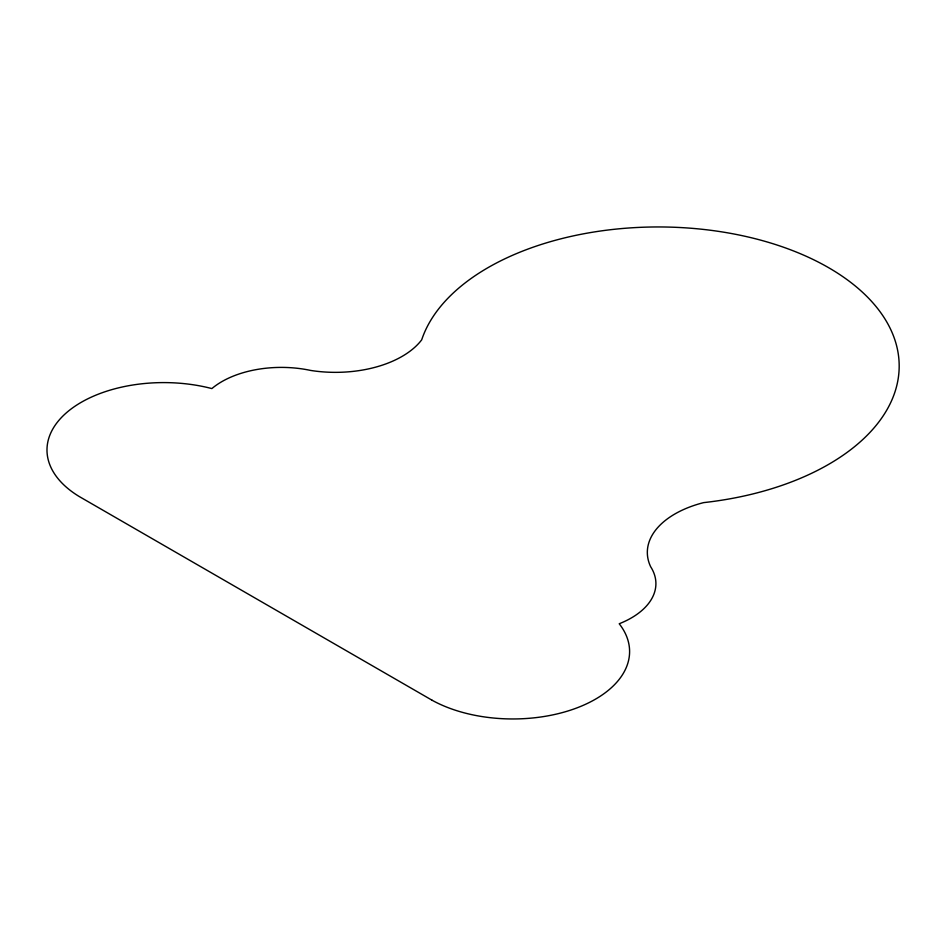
<?xml version="1.0" encoding="UTF-8"?>
<svg xmlns="http://www.w3.org/2000/svg" width="946" height="946" viewBox="0 0 946 946"><rect width="100%" height="100%" fill="white"/><g stroke="black" fill="none" stroke-linecap="round" stroke-linejoin="round"><path stroke-width="1.42" d="M432.145 700.277L79.346 496.591A116.772 67.414 0 0 1 68.479 411.037A116.772 67.414 0 0 1 211.869 388.581A84.17 48.601 0 0 1 310.631 370.43A94.198 54.383 0 0 0 421.691 339.839A240.899 139.086 0 0 1 673.481 227.229A240.899 139.086 0 0 1 898.7 357.257A240.899 139.086 0 0 1 703.635 502.622A94.198 54.383 0 0 0 650.659 566.737A84.17 48.601 0 0 1 619.216 623.757A116.772 67.414 0 0 1 580.324 706.556A116.772 67.414 0 0 1 432.145 700.277"/></g></svg>
